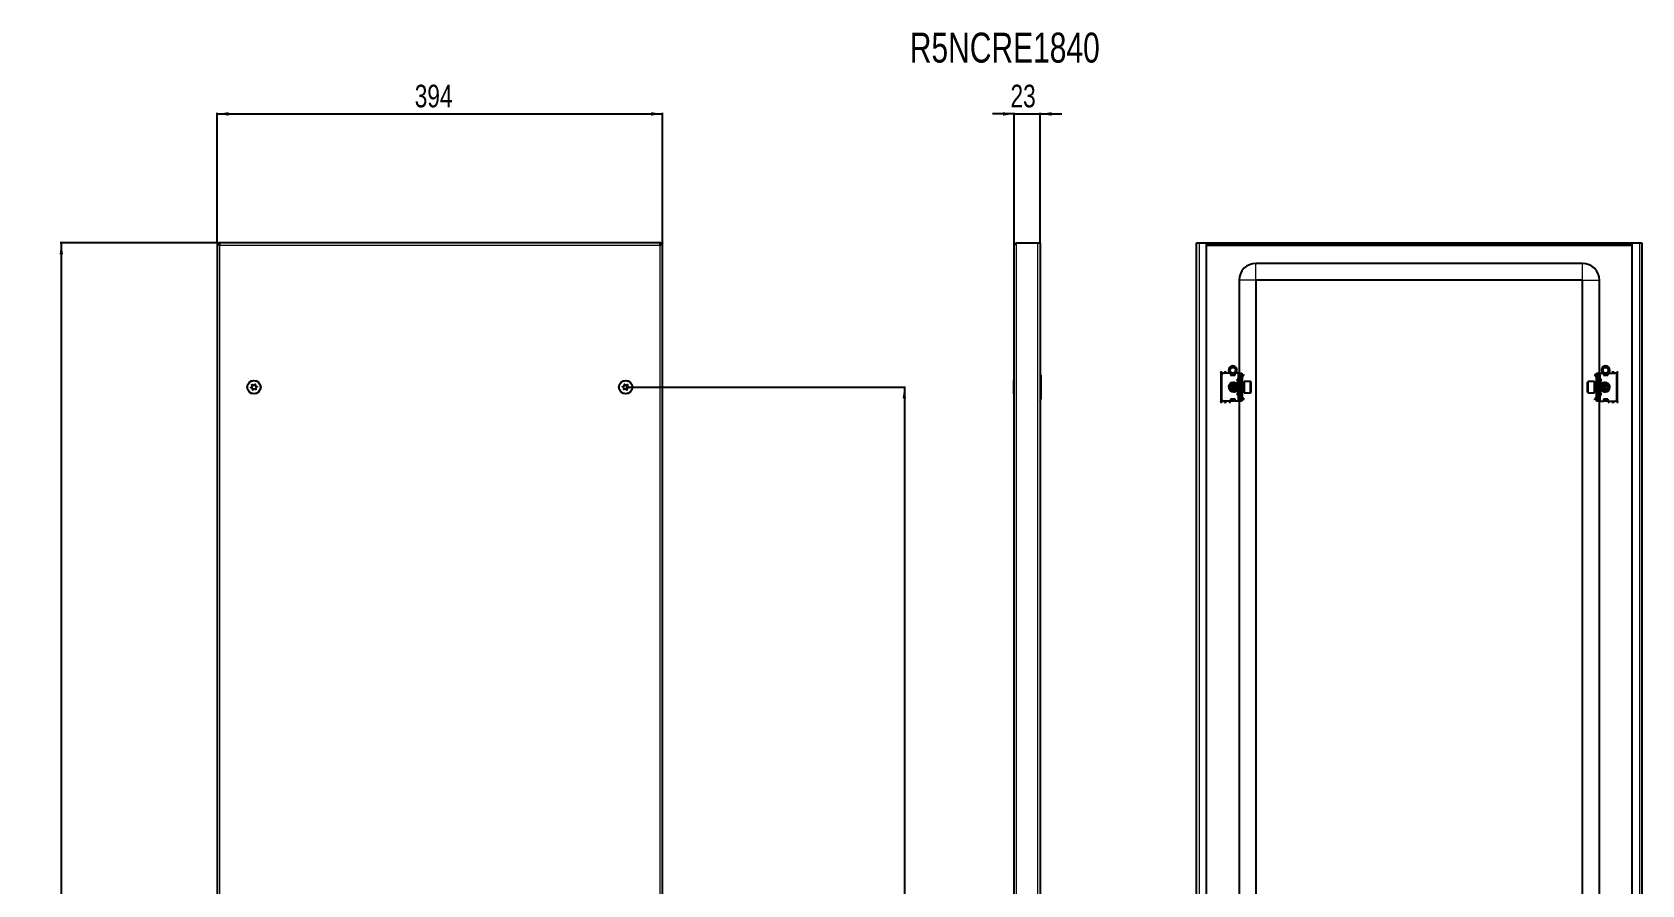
# Model space of a CAD drawing. Header units: millimetres. Extents: x -1 to 1424, y -881 to 1192.
# Drawn here: x -1 to 1424, y 438 to 1192 of the extents above; entities that cross this region are included whole.
import ezdxf

# ---------------------------------------------------------------- set-up
doc = ezdxf.new("R2010")
doc.units = ezdxf.units.MM
doc.layers.add('FORMAT', color=7, linetype='Continuous')
doc.styles.add('SLDTEXTSTYLE0', font='TXT', dxfattribs={"width": 0.75})
doc.dimstyles.new('SLDDIMSTYLE0', dxfattribs={"dimtxt": 20, "dimasz": 10, "dimexe": 0, "dimexo": 0.0625, "dimgap": 5, "dimtad": 2, "dimdec": 1, "dimrnd": 1e-09, "dimzin": 12, "dimdsep": 46, "dimtxsty": 'SLDTEXTSTYLE0', "dimsah": 1, "dimcen": 0.09, "dimadec": 0, "dimazin": 3, "dimtfac": 1, "dimtmove": 0, "dimatfit": 0, "dimfxl": 0, "dimfrac": 2, "dimtolj": 1, "dimtzin": 12, "dimarcsym": 0})
doc.dimstyles.new('SLDDIMSTYLE1', dxfattribs={"dimtxt": 20, "dimasz": 10, "dimexe": 0, "dimexo": 0.0625, "dimgap": 5, "dimtad": 2, "dimdec": 1, "dimrnd": 1e-09, "dimzin": 12, "dimdsep": 46, "dimtxsty": 'SLDTEXTSTYLE0', "dimsah": 1, "dimcen": 0.09, "dimadec": 0, "dimazin": 3, "dimtfac": 1, "dimtofl": 0, "dimtmove": 0, "dimatfit": 3, "dimfxl": 0, "dimfrac": 2, "dimtolj": 1, "dimtzin": 12, "dimarcsym": 0})

# ---------------------------------------------------------------- blocks, each defined once
blk = doc.blocks.new('_D')
at = {"layer": 'FORMAT'}
for p, q in [((868.5, 1119.7), (849.3, 1119.7)), ((868.5, 1003.4), (868.5, 1120.7)), ((868.5, 1119.7), (891.5, 1119.7)), ((891.5, 1005.5), (891.5, 1120.7)), ((891.5, 1119.7), (910.7, 1119.7))]:
    blk.add_line(p, q, dxfattribs=at)
for points in [[(868.5, 1119.7), (858.5, 1121.2), (858.5, 1118.1)], [(891.5, 1119.7), (901.5, 1118.1), (901.5, 1121.2)]]:
    blk.add_solid(points, dxfattribs=at)
at = {"layer": 'FORMAT', "insert": (865.2, 1145.5), "char_height": 20, "attachment_point": 1, "style": 'SLDTEXTSTYLE0'}
blk.add_mtext('23', dxfattribs=at)
blk = doc.blocks.new('_D_1')
at = {"layer": 'FORMAT'}
for p, q in [((163.1, 1005.5), (24.1, 1005.5)), ((25.1, 1005.5), (25.1, -749.5)), ((163.1, -749.5), (24.1, -749.5))]:
    blk.add_line(p, q, dxfattribs=at)
for points in [[(25.1, 1005.5), (23.6, 995.5), (26.6, 995.5)], [(25.1, -749.5), (26.6, -739.5), (23.6, -739.5)]]:
    blk.add_solid(points, dxfattribs=at)
at = {"layer": 'FORMAT', "insert": (-0.7, 98.4), "char_height": 20, "attachment_point": 1, "rotation": 90, "style": 'SLDTEXTSTYLE0'}
blk.add_mtext('1755', dxfattribs=at)
blk = doc.blocks.new('_D_2')
at = {"layer": 'FORMAT'}
for p, q in [((163.1, 1005.5), (163.1, 1120.7)), ((163.1, 1119.7), (557.1, 1119.7)), ((557.1, 1005.5), (557.1, 1120.7))]:
    blk.add_line(p, q, dxfattribs=at)
for points in [[(163.1, 1119.7), (173.1, 1118.1), (173.1, 1121.2)], [(557.1, 1119.7), (547.1, 1121.2), (547.1, 1118.1)]]:
    blk.add_solid(points, dxfattribs=at)
at = {"layer": 'FORMAT', "insert": (337.9, 1145.5), "char_height": 20, "attachment_point": 1, "style": 'SLDTEXTSTYLE0'}
blk.add_mtext('394', dxfattribs=at)
blk = doc.blocks.new('_D_3')
at = {"layer": 'FORMAT'}
for p, q in [((524.6, 878), (772.3, 878)), ((771.3, 878), (771.3, -622)), ((524.6, -622), (772.3, -622))]:
    blk.add_line(p, q, dxfattribs=at)
for points in [[(771.3, 878), (769.7, 868), (772.8, 868)], [(771.3, -622), (772.8, -612), (769.7, -612)]]:
    blk.add_solid(points, dxfattribs=at)
at = {"layer": 'FORMAT', "insert": (745.5, 98.4), "char_height": 20, "attachment_point": 1, "rotation": 90, "style": 'SLDTEXTSTYLE0'}
blk.add_mtext('1500', dxfattribs=at)

msp = doc.modelspace()

# ---------------------------------------------------------------- linework, layer by layer
at = {"color": 7, "linetype": 'Continuous', "lineweight": 25}
for p, q in [((163.09, 1005.5), (163.09, -749.5)), ((163.09, 1005.5), (164.59, 1005.5)), ((164.79, 1005.5), (164.59, 1005.5)), ((164.79, 1004.39), (164.79, 1005.5)), ((555.39, 1005.5), (164.79, 1005.5)), ((555.39, 1004.39), (555.39, 1005.5)), ((555.59, 1005.5), (555.4, 1005.5)), ((555.59, 1005.5), (557.09, 1005.5)), ((557.09, -749.5), (557.09, 1005.5)), ((868.5, -747.4), (868.5, 1003.4)), ((870.6, 1005.5), (889.4, 1005.5)), ((889.4, 1005.5), (891.5, 1005.5)), ((891.5, 1005.5), (891.5, -749.5)), ((1029.96, 1005.5), (1032.06, 1005.5)), ((1029.96, -749.5), (1029.96, 1005.5)), ((1032.06, 1005.5), (1038.46, 1005.5)), ((1038.46, 1005.5), (1038.46, -749.5)), ((1038.46, 1005.5), (1415.46, 1005.5)), ((1038.46, 1004), (1415.46, 1004)), ((1415.46, -749.5), (1415.46, 1005.5)), ((1415.46, 1005.5), (1421.86, 1005.5)), ((1421.86, 1005.5), (1423.96, 1005.5)), ((1423.96, 1005.5), (1423.96, -749.5)), ((1371.46, 987.5), (1082.46, 987.5)), ((1067.46, 972.5), (1067.46, 890.5)), ((1082.46, 972.5), (1082.46, -716.5)), ((1371.46, 972.5), (1082.46, 972.5)), ((1371.46, -716.5), (1371.46, 972.5)), ((1386.46, 890.5), (1386.46, 972.5)), ((868.5, 883.79), (868.2, 883.79)), ((868.2, 872.22), (868.2, 883.79)), ((892, 888.5), (892, 867.5)), ((1051.46, 890.75), (1051.46, 865.25)), ((1051.96, 888.5), (1051.96, 867.5)), ((1059.96, 890.5), (1053.96, 890.5)), ((1059.96, 890.5), (1059.96, 888.5)), ((1060.16, 889.71), (1059.96, 889.83)), ((1059.96, 888.5), (1063.96, 888.5)), ((1060.16, 888.5), (1060.16, 889.71)), ((1060.21, 890.12), (1060.55, 890.36)), ((1060.71, 890.12), (1060.21, 889.77)), ((1060.21, 889.77), (1060.21, 890.12)), ((1060.21, 888.86), (1060.21, 889.77)), ((1060.21, 888.5), (1060.21, 888.86)), ((1060.71, 890.28), (1060.71, 890.12)), ((1060.71, 890.12), (1061.12, 890.12)), ((1062.81, 890.12), (1063.21, 890.12)), ((1063.21, 890.12), (1063.21, 890.28)), ((1063.71, 889.77), (1063.21, 890.12)), ((1063.38, 890.36), (1063.71, 890.12)), ((1063.71, 890.12), (1063.71, 889.77)), ((1063.96, 889.83), (1063.71, 889.69)), ((1063.71, 889.77), (1063.71, 888.86)), ((1063.71, 888.86), (1063.71, 888.5)), ((1066.46, 890.5), (1063.96, 890.5)), ((1063.96, 888.5), (1063.96, 890.5)), ((1065.96, 885), (1065.96, 883)), ((1066.46, 885), (1065.96, 885)), ((1067.96, 890.5), (1066.46, 890.5)), ((1067.96, 885), (1066.46, 885)), ((1067.96, 888.5), (1067.96, 890.5)), ((1067.96, 890.5), (1069.96, 890.5)), ((1067.96, 888.5), (1067.96, 867.5)), ((1068.96, 867.5), (1068.96, 888.5)), ((1069.96, 890.5), (1069.96, 890.24)), ((1069.96, 890.24), (1069.96, 865.77)), ((1069.96, 889.42), (1070.17, 889.21)), ((1070.46, 886.75), (1069.96, 886.75)), ((1070.46, 888.5), (1070.46, 888.04)), ((1070.46, 883.25), (1070.46, 886.75)), ((1070.55, 888.17), (1071.52, 889.14)), ((1070.9, 887.81), (1070.55, 888.17)), ((1070.9, 887.81), (1071.88, 888.79)), ((1071.52, 889.14), (1071.88, 888.79)), ((1382.4, 889.14), (1382.05, 888.79)), ((1383.02, 887.81), (1382.05, 888.79)), ((1383.38, 888.17), (1382.4, 889.14)), ((1383.02, 887.81), (1383.38, 888.17)), ((1383.46, 888.5), (1383.46, 888.11)), ((1383.46, 886.75), (1383.96, 886.75)), ((1383.46, 886.75), (1383.46, 883.25)), ((1383.76, 889.21), (1383.96, 889.42)), ((1383.96, 890.5), (1385.96, 890.5)), ((1383.96, 890.24), (1383.96, 890.5)), ((1383.96, 865.77), (1383.96, 890.24)), ((1384.96, 888.5), (1384.96, 867.5)), ((1385.96, 890.5), (1385.96, 888.5)), ((1385.96, 890.5), (1387.46, 890.5)), ((1385.96, 867.5), (1385.96, 888.5)), ((1387.46, 885), (1385.96, 885)), ((1387.46, 890.5), (1389.96, 890.5)), ((1387.96, 885), (1387.46, 885)), ((1387.96, 883), (1387.96, 885)), ((1389.96, 890.5), (1389.96, 888.5)), ((1390.21, 889.69), (1389.96, 889.83)), ((1389.96, 888.5), (1393.96, 888.5)), ((1390.21, 890.12), (1390.55, 890.36)), ((1390.71, 890.12), (1390.21, 889.77)), ((1390.21, 889.77), (1390.21, 890.12)), ((1390.21, 888.86), (1390.21, 889.77)), ((1390.21, 888.5), (1390.21, 888.86)), ((1390.71, 890.28), (1390.71, 890.12)), ((1390.71, 890.12), (1391.12, 890.12)), ((1392.81, 890.12), (1393.21, 890.12)), ((1393.21, 890.12), (1393.21, 890.28)), ((1393.71, 889.77), (1393.21, 890.12)), ((1393.38, 890.36), (1393.71, 890.12)), ((1393.71, 890.12), (1393.71, 889.77)), ((1393.71, 889.77), (1393.71, 888.86)), ((1393.71, 888.86), (1393.71, 888.5)), ((1393.96, 889.83), (1393.76, 889.71)), ((1393.76, 889.71), (1393.76, 888.5)), ((1393.96, 890.5), (1399.96, 890.5)), ((1393.96, 888.5), (1393.96, 890.5)), ((1401.96, 867.5), (1401.96, 888.5)), ((1402.46, 865.25), (1402.46, 890.75)), ((868.2, 872.22), (868.5, 872.22)), ((1061.44, 875.44), (1062.27, 875.25)), ((1062.52, 881), (1061.96, 880.45)), ((1061.96, 880.45), (1061.96, 875.56)), ((1061.96, 875.56), (1062.52, 875)), ((1062.58, 881), (1062.52, 881)), ((1062.52, 881), (1062.52, 875)), ((1062.52, 875), (1062.58, 875)), ((1062.96, 880.45), (1062.58, 881)), ((1062.58, 881), (1062.58, 876.86)), ((1062.58, 876.86), (1062.58, 875)), ((1062.58, 875), (1062.96, 875.56)), ((1062.76, 875.26), (1063.13, 875.32)), ((1063.35, 881), (1062.96, 880.45)), ((1062.96, 880.45), (1062.96, 877.07)), ((1062.96, 877.07), (1062.96, 875.56)), ((1062.96, 875.56), (1063.35, 875)), ((1063.58, 881), (1063.35, 881)), ((1063.35, 881), (1063.35, 876.86)), ((1063.35, 876.86), (1063.35, 875)), ((1063.35, 875), (1063.58, 875)), ((1063.96, 880.45), (1063.58, 881)), ((1063.58, 881), (1063.58, 876.86)), ((1063.58, 876.86), (1063.58, 875)), ((1063.58, 875), (1063.96, 875.56)), ((1063.79, 880.69), (1064.04, 880.56)), ((1064.04, 875.45), (1063.79, 875.31)), ((1064.35, 881), (1063.96, 880.45)), ((1063.96, 880.45), (1063.96, 877.07)), ((1063.96, 877.07), (1063.96, 875.56)), ((1063.96, 875.56), (1064.35, 875)), ((1064.58, 881), (1064.35, 881)), ((1064.35, 881), (1064.35, 876.86)), ((1064.35, 876.86), (1064.35, 875)), ((1064.35, 875), (1064.58, 875)), ((1064.96, 880.45), (1064.58, 881)), ((1064.58, 881), (1064.58, 876.86)), ((1064.58, 876.86), (1064.58, 875)), ((1064.58, 875), (1064.96, 875.56)), ((1065.35, 881), (1064.96, 880.45)), ((1064.96, 880.45), (1064.96, 877.07)), ((1064.96, 877.07), (1064.96, 875.56)), ((1064.96, 875.56), (1065.35, 875)), ((1065.58, 881), (1065.35, 881)), ((1065.35, 881), (1065.35, 876.86)), ((1065.35, 876.86), (1065.35, 875)), ((1065.35, 875), (1065.58, 875)), ((1065.96, 880.45), (1065.58, 881)), ((1065.58, 881), (1065.58, 876.86)), ((1065.58, 876.86), (1065.58, 875)), ((1065.58, 875), (1065.96, 875.56)), ((1065.96, 883.25), (1066.96, 883.25)), ((1065.96, 883), (1067.64, 882.04)), ((1067.46, 882), (1065.96, 882)), ((1065.96, 882), (1065.96, 874)), ((1065.96, 874), (1067.46, 874)), ((1067.64, 873.97), (1065.96, 873)), ((1065.96, 873), (1065.96, 871)), ((1066.96, 872.75), (1065.96, 872.75)), ((1065.96, 871), (1066.46, 871)), ((1066.46, 871), (1067.96, 871)), ((1066.96, 883.25), (1067.46, 883.25)), ((1067.46, 872.75), (1066.96, 872.75)), ((1067.46, 883.25), (1067.46, 882.14)), ((1067.46, 873.87), (1067.46, 872.75)), ((1070.46, 883.25), (1069.96, 883.25)), ((1070.35, 881), (1069.96, 880.45)), ((1069.96, 875.56), (1070.35, 875)), ((1069.96, 872.75), (1070.46, 872.75)), ((1070.46, 869.25), (1069.96, 869.25)), ((1070.58, 881), (1070.35, 881)), ((1070.35, 881), (1070.35, 876.86)), ((1070.35, 876.86), (1070.35, 875)), ((1070.35, 875), (1070.58, 875)), ((1070.46, 881), (1070.46, 883.25)), ((1070.46, 872.75), (1070.46, 875)), ((1070.46, 869.25), (1070.46, 872.75)), ((1070.96, 880.45), (1070.58, 881)), ((1070.58, 881), (1070.58, 876.86)), ((1070.58, 876.86), (1070.58, 875)), ((1070.58, 875), (1070.96, 875.56)), ((1071.35, 881), (1070.96, 880.45)), ((1070.96, 880.45), (1070.96, 877.07)), ((1070.96, 877.07), (1070.96, 875.56)), ((1070.96, 875.56), (1071.35, 875)), ((1071.71, 881), (1071.35, 881)), ((1071.35, 881), (1071.35, 876.86)), ((1071.35, 876.86), (1071.35, 875)), ((1071.35, 875), (1071.71, 875)), ((1077.36, 883), (1071.96, 883)), ((1071.96, 883), (1071.96, 873)), ((1071.96, 873), (1077.36, 873)), ((1077.96, 882.4), (1077.96, 873.6)), ((1375.96, 882.07), (1375.96, 882.4)), ((1375.96, 873.6), (1375.96, 882.07)), ((1381.96, 883), (1376.56, 883)), ((1376.56, 873), (1381.96, 873)), ((1381.96, 882.62), (1381.96, 883)), ((1381.96, 873), (1381.96, 882.62)), ((1382.58, 881), (1382.21, 881)), ((1382.21, 875), (1382.58, 875)), ((1382.96, 880.45), (1382.58, 881)), ((1382.58, 876.86), (1382.58, 881)), ((1382.58, 875), (1382.58, 876.86)), ((1382.58, 875), (1382.96, 875.56)), ((1383.35, 881), (1382.96, 880.45)), ((1382.96, 877.07), (1382.96, 880.45)), ((1382.96, 875.56), (1382.96, 877.07)), ((1382.96, 875.56), (1383.35, 875)), ((1383.58, 881), (1383.35, 881)), ((1383.35, 876.86), (1383.35, 881)), ((1383.35, 875), (1383.35, 876.86)), ((1383.35, 875), (1383.58, 875)), ((1383.96, 883.25), (1383.46, 883.25)), ((1383.46, 883.25), (1383.46, 881)), ((1383.46, 875), (1383.46, 872.75)), ((1383.46, 872.75), (1383.96, 872.75)), ((1383.46, 872.75), (1383.46, 869.25)), ((1383.46, 869.25), (1383.96, 869.25)), ((1383.96, 880.45), (1383.58, 881)), ((1383.58, 876.86), (1383.58, 881)), ((1383.58, 875), (1383.58, 876.86)), ((1383.58, 875), (1383.96, 875.56)), ((1385.96, 871), (1387.46, 871)), ((1386.29, 882.04), (1387.96, 883)), ((1387.96, 873), (1386.29, 873.97)), ((1386.46, 882.14), (1386.46, 883.25)), ((1386.46, 883.25), (1386.96, 883.25)), ((1387.96, 882), (1386.46, 882)), ((1386.46, 874), (1387.96, 874)), ((1386.46, 872.75), (1386.46, 873.87)), ((1386.96, 872.75), (1386.46, 872.75)), ((1386.96, 883.25), (1387.96, 883.25)), ((1387.96, 872.75), (1386.96, 872.75)), ((1387.46, 871), (1387.96, 871)), ((1387.96, 874), (1387.96, 882)), ((1388.35, 881), (1387.96, 880.45)), ((1387.96, 875.56), (1388.35, 875)), ((1387.96, 871), (1387.96, 873)), ((1388.58, 881), (1388.35, 881)), ((1388.35, 876.86), (1388.35, 881)), ((1388.35, 875), (1388.35, 876.86)), ((1388.35, 875), (1388.58, 875)), ((1388.96, 880.45), (1388.58, 881)), ((1388.58, 876.86), (1388.58, 881)), ((1388.58, 875), (1388.58, 876.86)), ((1388.58, 875), (1388.96, 875.56)), ((1389.35, 881), (1388.96, 880.45)), ((1388.96, 877.07), (1388.96, 880.45)), ((1388.96, 875.56), (1388.96, 877.07)), ((1388.96, 875.56), (1389.35, 875)), ((1389.58, 881), (1389.35, 881)), ((1389.35, 876.86), (1389.35, 881)), ((1389.35, 875), (1389.35, 876.86)), ((1389.35, 875), (1389.58, 875)), ((1389.96, 880.45), (1389.58, 881)), ((1389.58, 876.86), (1389.58, 881)), ((1389.58, 875), (1389.58, 876.86)), ((1389.58, 875), (1389.96, 875.56)), ((1389.89, 880.56), (1390.13, 880.69)), ((1390.13, 875.31), (1389.89, 875.45)), ((1390.35, 881), (1389.96, 880.45)), ((1389.96, 877.07), (1389.96, 880.45)), ((1389.96, 875.56), (1389.96, 877.07)), ((1389.96, 875.56), (1390.35, 875)), ((1390.58, 881), (1390.35, 881)), ((1390.35, 876.86), (1390.35, 881)), ((1390.35, 875), (1390.35, 876.86)), ((1390.35, 875), (1390.58, 875)), ((1390.96, 880.45), (1390.58, 881)), ((1390.58, 876.86), (1390.58, 881)), ((1390.58, 875), (1390.58, 876.86)), ((1390.58, 875), (1390.96, 875.56)), ((1390.8, 875.32), (1391.17, 875.26)), ((1391.35, 881), (1390.96, 880.45)), ((1390.96, 877.07), (1390.96, 880.45)), ((1390.96, 875.56), (1390.96, 877.07)), ((1390.96, 875.56), (1391.35, 875)), ((1391.41, 881), (1391.35, 881)), ((1391.35, 876.86), (1391.35, 881)), ((1391.35, 875), (1391.35, 876.86)), ((1391.35, 875), (1391.41, 875)), ((1391.96, 880.45), (1391.41, 881)), ((1391.41, 880.78), (1391.41, 881)), ((1391.41, 875), (1391.41, 880.78)), ((1391.41, 875), (1391.96, 875.56)), ((1391.66, 875.25), (1392.49, 875.44)), ((1391.96, 880.26), (1391.96, 880.45)), ((1391.96, 875.56), (1391.96, 880.26)), ((1059.96, 865.5), (1053.96, 865.5)), ((1059.46, 865.5), (1059.46, 865.25)), ((1063.96, 867.5), (1059.96, 867.5)), ((1059.96, 867.5), (1059.96, 865.5)), ((1059.96, 865.62), (1060.16, 865.62)), ((1060.16, 865.62), (1060.16, 867.5)), ((1060.21, 867.15), (1060.21, 867.5)), ((1060.21, 866.24), (1060.21, 867.15)), ((1060.21, 866.24), (1060.71, 865.88)), ((1060.21, 865.88), (1060.21, 866.24)), ((1060.71, 865.53), (1060.21, 865.88)), ((1063.21, 865.88), (1060.71, 865.88)), ((1060.71, 865.88), (1060.71, 865.53)), ((1063.21, 865.53), (1060.71, 865.53)), ((1063.21, 865.88), (1063.71, 866.24)), ((1063.21, 865.53), (1063.21, 865.88)), ((1063.71, 865.88), (1063.21, 865.53)), ((1063.71, 867.5), (1063.71, 867.15)), ((1063.71, 867.15), (1063.71, 866.24)), ((1063.71, 866.24), (1063.71, 865.88)), ((1063.96, 865.5), (1063.96, 867.5)), ((1066.46, 865.5), (1063.96, 865.5)), ((1067.96, 865.5), (1066.46, 865.5)), ((1067.46, 865.5), (1067.46, 415.5)), ((1067.96, 865.5), (1067.96, 867.5)), ((1069.96, 865.5), (1067.96, 865.5)), ((1070.17, 866.8), (1069.96, 866.59)), ((1069.96, 865.77), (1069.96, 865.5)), ((1070.46, 867.5), (1070.46, 867.9)), ((1070.9, 868.19), (1070.55, 867.84)), ((1070.55, 867.84), (1071.52, 866.86)), ((1070.9, 868.19), (1071.88, 867.22)), ((1071.52, 866.86), (1071.88, 867.22)), ((1383.02, 868.19), (1382.05, 867.22)), ((1382.4, 866.86), (1382.05, 867.22)), ((1383.38, 867.84), (1382.4, 866.86)), ((1383.02, 868.19), (1383.38, 867.84)), ((1383.46, 867.5), (1383.46, 867.96)), ((1383.96, 866.59), (1383.76, 866.8)), ((1383.96, 865.5), (1383.96, 865.77)), ((1385.96, 865.5), (1383.96, 865.5)), ((1385.96, 867.5), (1385.96, 865.5)), ((1385.96, 865.5), (1387.46, 865.5)), ((1386.46, 415.5), (1386.46, 865.5)), ((1387.46, 865.5), (1389.96, 865.5)), ((1393.96, 867.5), (1389.96, 867.5)), ((1389.96, 867.5), (1389.96, 865.5)), ((1390.21, 867.15), (1390.21, 867.5)), ((1390.21, 866.24), (1390.21, 867.15)), ((1390.21, 865.88), (1390.21, 866.24)), ((1390.21, 866.24), (1390.71, 865.88)), ((1390.71, 865.53), (1390.21, 865.88)), ((1390.71, 865.88), (1390.71, 865.53)), ((1393.21, 865.88), (1390.71, 865.88)), ((1393.21, 865.53), (1390.71, 865.53)), ((1393.21, 865.88), (1393.71, 866.24)), ((1393.21, 865.53), (1393.21, 865.88)), ((1393.71, 865.88), (1393.21, 865.53)), ((1393.71, 867.5), (1393.71, 867.15)), ((1393.71, 867.15), (1393.71, 866.24)), ((1393.71, 866.24), (1393.71, 865.88)), ((1393.76, 867.5), (1393.76, 865.62)), ((1393.76, 865.62), (1393.96, 865.62)), ((1393.96, 865.5), (1393.96, 867.5)), ((1393.96, 865.5), (1399.96, 865.5)), ((1394.46, 865.25), (1394.46, 865.5))]:
    msp.add_line(p, q, dxfattribs=at)
at = {"color": 8, "linetype": 'Continuous', "lineweight": 18}
for p, q in [((165.19, 1003.4), (165.19, -747.4)), ((554.99, 1003.4), (165.19, 1003.4)), ((554.99, -747.4), (554.99, 1003.4)), ((870.6, -749.5), (870.6, 1005.5)), ((889.4, -749.5), (889.4, 1005.5)), ((1032.06, 1005.5), (1032.06, -749.5)), ((1038.46, 1003.4), (1415.46, 1003.4)), ((1421.86, 1005.5), (1421.86, -749.5)), ((1082.46, 972.5), (1082.46, 987.5)), ((1371.46, 972.5), (1371.46, 987.5)), ((1082.46, 972.5), (1067.46, 972.5)), ((1371.46, 972.5), (1386.46, 972.5)), ((1051.46, 890.75), (1055.46, 890.75)), ((1055.46, 890.75), (1058.96, 890.75)), ((1063.71, 888.86), (1060.21, 888.86)), ((1066.46, 890.5), (1066.46, 885)), ((1066.96, 885), (1066.96, 883.25)), ((1068.96, 888.5), (1067.96, 888.5)), ((1069.96, 889), (1070.17, 889.21)), ((1069.96, 888.5), (1070.46, 888.5)), ((1383.96, 888.5), (1383.46, 888.5)), ((1383.96, 889), (1383.76, 889.21)), ((1385.96, 888.5), (1384.96, 888.5)), ((1386.96, 883.25), (1386.96, 885)), ((1387.46, 885), (1387.46, 890.5)), ((1393.71, 888.86), (1390.21, 888.86)), ((1394.96, 890.75), (1398.46, 890.75)), ((1402.46, 890.75), (1398.46, 890.75)), ((1066.46, 871), (1066.46, 865.5)), ((1066.96, 872.75), (1066.96, 871)), ((1067.46, 874), (1067.46, 882)), ((1071.71, 880.78), (1071.71, 881)), ((1071.71, 875), (1071.71, 880.78)), ((1077.36, 873), (1077.36, 883)), ((1376.56, 883), (1376.56, 882.62)), ((1376.56, 882.62), (1376.56, 873)), ((1382.21, 881), (1382.21, 875)), ((1386.46, 882), (1386.46, 874)), ((1386.96, 871), (1386.96, 872.75)), ((1387.46, 865.5), (1387.46, 871)), ((1051.46, 865.25), (1055.46, 865.25)), ((1059.46, 865.25), (1055.46, 865.25)), ((1060.21, 867.15), (1063.71, 867.15)), ((1067.96, 867.5), (1068.96, 867.5)), ((1069.96, 867.5), (1070.46, 867.5)), ((1069.96, 867), (1070.17, 866.8)), ((1383.96, 867.5), (1383.46, 867.5)), ((1383.96, 867), (1383.76, 866.8)), ((1384.96, 867.5), (1385.96, 867.5)), ((1390.21, 867.15), (1393.71, 867.15)), ((1398.46, 865.25), (1394.46, 865.25)), ((1402.46, 865.25), (1398.46, 865.25))]:
    msp.add_line(p, q, dxfattribs=at)
at = {"color": 7, "linetype": 'Continuous', "lineweight": 25, "flags": 128}
for points in [[(1063.13, 880.68), (1063, 880.71), (1062.76, 880.75)], [(1391.17, 880.75), (1390.93, 880.71), (1390.8, 880.68)]]:
    msp.add_lwpolyline(points, dxfattribs=at)
at = {"color": 7, "linetype": 'Continuous', "lineweight": 25}
for centre, radius in [((195.59, 878), 6), ((195.59, 878), 5.78), ((524.59, 878), 6), ((524.59, 878), 5.78), ((1061.96, 893), 3), ((1061.96, 893), 2.5), ((1391.96, 893), 3), ((1391.96, 893), 2.5), ((195.59, 878), 1.85), ((524.59, 878), 1.85)]:
    msp.add_circle(centre, radius, dxfattribs=at)
for centre, radius, start, end in [((1082.46, 972.5), 15, 90, 180), ((1371.46, 972.5), 15, 0, 90), ((890, 888.5), 2, 0, 41.40962), ((1053.96, 888.5), 2, 90, 180), ((1061.96, 893), 3.75, 0, 221.81031), ((1061.96, 893), 3.75, 318.18969, 0), ((1070.96, 888.5), 2, 120, 180), ((1069.46, 888.5), 1, 0, 45), ((1384.46, 888.5), 1, 135, 180), ((1382.96, 888.5), 2, 0, 60), ((1391.96, 893), 3.75, 0, 221.81031), ((1391.96, 893), 3.75, 318.18969, 0), ((1399.96, 888.5), 2, 0, 90), ((1062.46, 878), 4, 45.71765, 270), ((1062.46, 878), 3, 74.33161, 285.66839), ((1062.46, 878), 2.76, 94.01261, 248.2426), ((1062.46, 878), 2.45, 101.79772, 258.20228), ((1062.46, 878), 4, 270, 314.28235), ((1067.46, 882.5), 0.5, 270, 0), ((1067.46, 873.5), 0.5, 0, 90), ((1071.71, 881.25), 0.25, 270, 0), ((1071.71, 874.75), 0.25, 360, 90), ((1077.36, 882.4), 0.6, 0, 90), ((1077.36, 873.6), 0.6, 270, 360), ((1376.56, 882.4), 0.6, 90, 180), ((1376.56, 873.6), 0.6, 180, 270), ((1382.21, 881.25), 0.25, 180, 270), ((1382.21, 874.75), 0.25, 90, 180), ((1386.46, 882.5), 0.5, 180, 270), ((1386.46, 873.5), 0.5, 90, 180), ((1391.46, 878), 4, 90, 134.28235), ((1391.46, 878), 4, 225.71765, 90), ((1391.46, 878), 3, 254.33161, 105.66839), ((1391.46, 878), 2.76, 291.7574, 85.98739), ((1391.46, 878), 2.45, 21.7574, 78.20228), ((1391.46, 878), 2.45, 281.79772, 21.7574), ((890, 867.5), 2, 318.59038, 0), ((1053.96, 867.5), 2, 180, 270), ((1070.96, 867.5), 2, 180, 240), ((1069.46, 867.5), 1, 315, 0), ((1384.46, 867.5), 1, 180, 225), ((1382.96, 867.5), 2, 300, 0), ((1399.96, 867.5), 2, 270, 0)]:
    msp.add_arc(centre, radius, start, end, dxfattribs=at)
at = {"color": 8, "linetype": 'Continuous', "lineweight": 18}
for centre, start, end in [((1062.46, 878), 38.94244, 270), ((1062.46, 878), 270, 321.05756), ((1391.46, 878), 218.94244, 90), ((1391.46, 878), 90, 141.05756)]:
    msp.add_arc(centre, 4.5, start, end, dxfattribs=at)
at = {"color": 7, "linetype": 'Continuous', "lineweight": 25}
for points, knots in [([(165.19, 1003.4), (164.92, 1003.58), (164.65, 1003.75), (164.14, 1004.1), (163.91, 1004.28), (163.51, 1004.63), (163.36, 1004.8), (163.15, 1005.15), (163.09, 1005.33), (163.09, 1005.5)], [0, 0, 0, 0, 0.25, 0.25, 0.5, 0.5, 0.75, 0.75, 1, 1, 1, 1]), ([(165.19, 1003.4), (165.04, 1003.75), (164.88, 1004.1), (164.66, 1004.81), (164.59, 1005.15), (164.59, 1005.5)], [0, 0, 0, 0, 0.5, 0.5, 1, 1, 1, 1]), ([(164.79, 1005.5), (164.83, 1005.5), (164.86, 1005.45), (164.93, 1005.24), (164.96, 1005.08), (165.03, 1004.69), (165.06, 1004.46), (165.13, 1003.95), (165.16, 1003.68), (165.19, 1003.4)], [0, 0, 0, 0, 0.25, 0.25, 0.5, 0.5, 0.75, 0.75, 1, 1, 1, 1]), ([(554.99, 1003.4), (555.03, 1003.68), (555.06, 1003.95), (555.13, 1004.46), (555.16, 1004.69), (555.23, 1005.08), (555.26, 1005.24), (555.33, 1005.45), (555.36, 1005.5), (555.39, 1005.5)], [0, 0, 0, 0, 0.25, 0.25, 0.5, 0.5, 0.75, 0.75, 1, 1, 1, 1]), ([(557.09, 1005.5), (557.09, 1005.33), (557.04, 1005.15), (556.83, 1004.8), (556.68, 1004.63), (556.28, 1004.28), (556.06, 1004.11), (555.54, 1003.75), (555.27, 1003.58), (554.99, 1003.4)], [0, 0, 0, 0, 0.25, 0.25, 0.5, 0.5, 0.75, 0.75, 1, 1, 1, 1]), ([(555.59, 1005.5), (555.59, 1005.15), (555.53, 1004.8), (555.31, 1004.1), (555.15, 1003.75), (554.99, 1003.4)], [0, 0, 0, 0, 0.5, 0.5, 1, 1, 1, 1]), ([(870.6, 1005.5), (870.32, 1005.33), (870.05, 1005.15), (869.54, 1004.8), (869.31, 1004.63), (868.92, 1004.28), (868.76, 1004.11), (868.55, 1003.75), (868.5, 1003.58), (868.5, 1003.4)], [0, 0, 0, 0, 0.25, 0.25, 0.5, 0.5, 0.75, 0.75, 1, 1, 1, 1]), ([(1051.46, 890.75), (1051.56, 891), (1051.75, 891.48), (1051.94, 891.88), (1052.04, 892.08)], [0, 0, 0, 0, 0.5020654, 1, 1, 1, 1]), ([(1054.89, 892.07), (1054.97, 891.91), (1055.15, 891.56), (1055.34, 891.07), (1055.45, 890.79), (1055.46, 890.75)], [0, 0, 0, 0, 0.4154826, 0.91715183, 1, 1, 1, 1]), ([(1055.46, 890.75), (1055.56, 891), (1055.75, 891.48), (1055.94, 891.88), (1056.04, 892.08)], [0, 0, 0, 0, 0.5020654, 1, 1, 1, 1]), ([(1070.55, 888.17), (1070.4, 887.98), (1070.09, 887.6), (1069.97, 887.07), (1069.96, 886.79), (1069.96, 886.75)], [0, 0, 0, 0, 0.4618628, 0.9237257, 1, 1, 1, 1]), ([(1070.9, 887.81), (1070.78, 887.66), (1070.6, 887.44), (1070.48, 887.06), (1070.47, 886.86), (1070.46, 886.75)], [0, 0, 0, 0, 0.48504241, 0.73840391, 1, 1, 1, 1]), ([(1383.46, 886.75), (1383.44, 886.94), (1383.41, 887.23), (1383.23, 887.59), (1383.09, 887.74), (1383.02, 887.81)], [0, 0, 0, 0, 0.4850424, 0.7384039, 1, 1, 1, 1]), ([(1383.96, 886.75), (1383.94, 886.99), (1383.89, 887.48), (1383.6, 887.94), (1383.41, 888.14), (1383.38, 888.17)], [0, 0, 0, 0, 0.4618628, 0.9237257, 1, 1, 1, 1]), ([(1397.89, 892.07), (1397.97, 891.91), (1398.15, 891.56), (1398.34, 891.07), (1398.45, 890.79), (1398.46, 890.75)], [0, 0, 0, 0, 0.4154826, 0.9171518, 1, 1, 1, 1]), ([(1398.46, 890.75), (1398.56, 891), (1398.75, 891.48), (1398.94, 891.88), (1399.04, 892.08)], [0, 0, 0, 0, 0.5020654, 1, 1, 1, 1]), ([(1401.89, 892.07), (1401.97, 891.91), (1402.15, 891.56), (1402.34, 891.07), (1402.45, 890.79), (1402.46, 890.75)], [0, 0, 0, 0, 0.4154826, 0.91715183, 1, 1, 1, 1]), ([(196.63, 880.6), (196.62, 880.61), (196.59, 880.61), (196.54, 880.59), (196.41, 880.52), (196.12, 880.27), (195.71, 879.92), (195.09, 879.8), (194.6, 879.96), (194.24, 880.12), (194.02, 880.21), (193.92, 880.22), (193.88, 880.22), (193.85, 880.2), (193.84, 880.17), (193.82, 880.1), (193.84, 879.84), (193.95, 879.37), (193.95, 878.66), (193.46, 878.14), (193.06, 877.88), (192.86, 877.7), (192.83, 877.64), (192.82, 877.61), (192.83, 877.58), (192.85, 877.55), (192.88, 877.52), (192.95, 877.48), (193.16, 877.39), (193.52, 877.27), (193.99, 877.05), (194.36, 876.54), (194.41, 876), (194.46, 875.61), (194.5, 875.46), (194.53, 875.42), (194.56, 875.4), (194.6, 875.4), (194.65, 875.41), (194.78, 875.48), (195.07, 875.74), (195.48, 876.09), (196.1, 876.2), (196.59, 876.04), (196.95, 875.88), (197.17, 875.8), (197.27, 875.78), (197.31, 875.79), (197.34, 875.81), (197.35, 875.84), (197.37, 875.9), (197.35, 876.17), (197.24, 876.63), (197.24, 877.34), (197.73, 877.86), (198.13, 878.12), (198.33, 878.3), (198.36, 878.36), (198.37, 878.39), (198.36, 878.43), (198.34, 878.46), (198.31, 878.48), (198.24, 878.53), (198.03, 878.61), (197.67, 878.74), (197.2, 878.96), (196.83, 879.47), (196.78, 880.01), (196.73, 880.4), (196.69, 880.54), (196.66, 880.59), (196.64, 880.6), (196.63, 880.6)], [0, 0, 0, 0, 0.0020087, 0.00442, 0.0093647, 0.0255282, 0.0677053, 0.0957862, 0.1246456, 0.1503415, 0.1605194, 0.1633943, 0.1656965, 0.1672448, 0.1688741, 0.1707699, 0.1786058, 0.2119941, 0.2499945, 0.2879948, 0.3213831, 0.329219, 0.3311148, 0.3327441, 0.3342924, 0.3362166, 0.3385353, 0.3413178, 0.349662, 0.3753578, 0.4042173, 0.4322982, 0.4744753, 0.4906388, 0.4966691, 0.49844, 0.5, 0.5020087, 0.50442, 0.5093647, 0.5255282, 0.5677053, 0.5957862, 0.6246456, 0.6503415, 0.6605194, 0.6633943, 0.6656965, 0.6672448, 0.6688741, 0.6707699, 0.6786058, 0.7119941, 0.7499945, 0.7879948, 0.8213831, 0.829219, 0.8311148, 0.8327441, 0.8342924, 0.8362166, 0.8385353, 0.8413178, 0.849662, 0.8753578, 0.9042173, 0.9322982, 0.9744753, 0.9906388, 0.9966691, 0.99844, 1, 1, 1, 1]), ([(523.56, 880.6), (523.55, 880.6), (523.52, 880.58), (523.49, 880.53), (523.45, 880.39), (523.41, 880.01), (523.36, 879.47), (522.99, 878.96), (522.52, 878.74), (522.15, 878.61), (521.93, 878.52), (521.85, 878.46), (521.83, 878.43), (521.82, 878.39), (521.83, 878.36), (521.86, 878.3), (522.06, 878.12), (522.46, 877.86), (522.95, 877.34), (522.95, 876.63), (522.84, 876.17), (522.82, 875.9), (522.84, 875.84), (522.85, 875.81), (522.88, 875.79), (522.91, 875.78), (522.96, 875.79), (523.04, 875.8), (523.25, 875.89), (523.6, 876.05), (524.09, 876.2), (524.71, 876.09), (525.12, 875.73), (525.42, 875.48), (525.55, 875.41), (525.6, 875.4), (525.64, 875.4), (525.67, 875.42), (525.7, 875.47), (525.74, 875.61), (525.78, 876), (525.83, 876.54), (526.2, 877.05), (526.67, 877.27), (527.04, 877.4), (527.26, 877.49), (527.34, 877.54), (527.36, 877.58), (527.37, 877.61), (527.36, 877.64), (527.33, 877.7), (527.13, 877.88), (526.73, 878.14), (526.24, 878.66), (526.24, 879.37), (526.35, 879.84), (526.37, 880.1), (526.35, 880.17), (526.34, 880.2), (526.31, 880.21), (526.27, 880.22), (526.23, 880.22), (526.15, 880.2), (525.94, 880.12), (525.59, 879.96), (525.1, 879.8), (524.48, 879.92), (524.07, 880.27), (523.77, 880.53), (523.64, 880.6), (523.59, 880.61), (523.57, 880.61), (523.56, 880.6)], [0, 0, 0, 0, 0.00200873, 0.00442003, 0.00936469, 0.02552819, 0.06770529, 0.09578618, 0.12464563, 0.1503415, 0.16051935, 0.16339425, 0.16569651, 0.16724481, 0.16887414, 0.1707699, 0.17860577, 0.21199411, 0.24999446, 0.2879948, 0.32138314, 0.32921901, 0.33111477, 0.3327441, 0.3342924, 0.33621663, 0.33853534, 0.3413178, 0.34966197, 0.37535784, 0.40421729, 0.43229818, 0.47447528, 0.49063878, 0.4966691, 0.49844005, 0.5, 0.50200873, 0.50442003, 0.50936469, 0.52552819, 0.56770529, 0.59578618, 0.62464563, 0.6503415, 0.66051935, 0.66339425, 0.66569651, 0.66724481, 0.66887414, 0.6707699, 0.67860577, 0.71199411, 0.74999446, 0.7879948, 0.82138314, 0.82921901, 0.83111477, 0.8327441, 0.8342924, 0.83621663, 0.83853534, 0.8413178, 0.84966197, 0.87535784, 0.90421729, 0.93229818, 0.97447528, 0.99063878, 0.9966691, 0.99844005, 1, 1, 1, 1]), ([(1069.96, 869.25), (1069.99, 869.01), (1070.04, 868.53), (1070.33, 868.07), (1070.52, 867.87), (1070.55, 867.84)], [0, 0, 0, 0, 0.46186285, 0.92372566, 1, 1, 1, 1]), ([(1070.46, 869.25), (1070.48, 869.06), (1070.52, 868.77), (1070.7, 868.42), (1070.84, 868.27), (1070.9, 868.19)], [0, 0, 0, 0, 0.4850424, 0.7384039, 1, 1, 1, 1]), ([(1383.02, 868.19), (1383.14, 868.34), (1383.33, 868.57), (1383.45, 868.95), (1383.46, 869.15), (1383.46, 869.25)], [0, 0, 0, 0, 0.4850424, 0.7384039, 1, 1, 1, 1]), ([(1383.38, 867.84), (1383.53, 868.03), (1383.84, 868.41), (1383.96, 868.93), (1383.96, 869.21), (1383.96, 869.25)], [0, 0, 0, 0, 0.46186285, 0.92372566, 1, 1, 1, 1]), ([(1052.04, 863.94), (1051.96, 864.1), (1051.78, 864.44), (1051.59, 864.93), (1051.48, 865.21), (1051.46, 865.25)], [0, 0, 0, 0, 0.4154826, 0.9171518, 1, 1, 1, 1]), ([(1055.46, 865.25), (1055.37, 865.01), (1055.18, 864.52), (1054.99, 864.13), (1054.89, 863.93)], [0, 0, 0, 0, 0.5020654, 1, 1, 1, 1]), ([(1056.04, 863.94), (1055.96, 864.1), (1055.78, 864.44), (1055.59, 864.93), (1055.48, 865.21), (1055.46, 865.25)], [0, 0, 0, 0, 0.4154826, 0.9171518, 1, 1, 1, 1]), ([(1059.46, 865.25), (1059.42, 865.13), (1059.32, 864.89), (1059.18, 864.54), (1059.03, 864.21), (1058.94, 864.03), (1058.89, 863.93)], [0, 0, 0, 0, 0.2474545, 0.5020799, 0.7495343, 1, 1, 1, 1]), ([(1395.04, 863.94), (1394.96, 864.1), (1394.78, 864.44), (1394.59, 864.93), (1394.48, 865.21), (1394.46, 865.25)], [0, 0, 0, 0, 0.4154826, 0.9171518, 1, 1, 1, 1]), ([(1398.46, 865.25), (1398.37, 865.01), (1398.18, 864.52), (1397.99, 864.13), (1397.89, 863.93)], [0, 0, 0, 0, 0.5020654, 1, 1, 1, 1]), ([(1399.04, 863.94), (1398.96, 864.1), (1398.78, 864.44), (1398.59, 864.93), (1398.48, 865.21), (1398.46, 865.25)], [0, 0, 0, 0, 0.4154826, 0.9171518, 1, 1, 1, 1]), ([(1402.46, 865.25), (1402.37, 865.01), (1402.18, 864.52), (1401.99, 864.13), (1401.89, 863.93)], [0, 0, 0, 0, 0.5020654, 1, 1, 1, 1])]:
    msp.add_open_spline(points, degree=3, knots=knots, dxfattribs=at)

# ---------------------------------------------------------------- texts
at = {"layer": 'FORMAT', "insert": (776.08, 1191.54), "char_height": 26.458, "attachment_point": 1, "style": 'SLDTEXTSTYLE0'}
msp.add_mtext('R5NCRE1840', dxfattribs=at)

# ---------------------------------------------------------------- dimensions: what is measured, and where the dimension line sits
at = {"layer": 'FORMAT'}
for base, p1, p2, angle, picture, middle in [((557.09, 1119.67), (163.09, 1005.5), (557.09, 1005.5), 0, '_D_2', (360.09, 1119.67)), ((25.09, -749.5), (163.09, 1005.5), (163.09, -749.5), 90, '_D_1', (25.09, 128)), ((771.27, -622), (524.59, 878), (524.59, -622), 90, '_D_3', (771.27, 128))]:
    dim = msp.add_linear_dim(base=base, p1=p1, p2=p2, angle=angle, dimstyle='SLDDIMSTYLE1', dxfattribs=at)
    dim.commit()
    dim.dimension.update_dxf_attribs({"geometry": picture, "text_midpoint": middle, "dimtype": 160})
dim = msp.add_linear_dim(base=(891.5, 1119.67), p1=(868.5, 1003.4), p2=(891.5, 1005.5), dimstyle='SLDDIMSTYLE0', dxfattribs=at)
dim.commit()
dim.dimension.update_dxf_attribs({"geometry": '_D', "text_midpoint": (880, 1119.67), "dimtype": 160})

doc.saveas('drawing.dxf')
